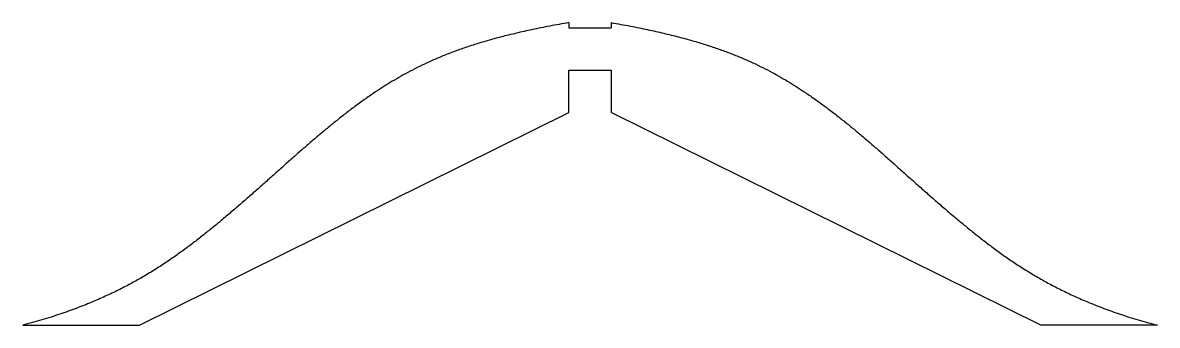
# Model space of a CAD drawing. Header units: millimetres. Extents: x 272 to 1342, y 69 to 355.
import ezdxf

# ---------------------------------------------------------------- set-up
doc = ezdxf.new("R2010")
doc.units = ezdxf.units.MM

msp = doc.modelspace()

# ---------------------------------------------------------------- linework, layer by layer
for p, q in [((787.1, 355.3, -257.5), (787.1, 350.3, -257.5)), ((827.1, 355.3, -257.5), (827.1, 350.3, -257.5)), ((787.1, 350.3, -257.5), (827.1, 350.3, -257.5)), ((787.1, 310.3, -257.5), (827.1, 310.3, -257.5)), ((787.1, 270.3, -257.5), (787.1, 310.3, -257.5)), ((827.1, 310.3, -257.5), (827.1, 270.3, -257.5))]:
    msp.add_line(p, q)
at = {"extrusion": (-1, -1.83697e-16, 3.06162e-16)}
for p, q in [((382.1, 69.3, -257.5), (787.1, 270.3, -257.5)), ((272.1, 69.3, -257.5), (382.1, 69.3, -257.5))]:
    msp.add_line(p, q, dxfattribs=at)
at = {"extrusion": (1, -1.83697e-16, -1.83697e-16)}
for p, q in [((1232.1, 69.3, -257.5), (827.1, 270.3, -257.5)), ((1342.1, 69.3, -257.5), (1232.1, 69.3, -257.5))]:
    msp.add_line(p, q, dxfattribs=at)
for points in [[(787.1, 355.3, -257.5), (701.2, 340.3, -257.5), (615.4, 307.3, -257.5), (529.6, 232.3, -257.5), (443.7, 149.3, -257.5), (357.9, 92.3, -257.5), (272.1, 69.3, -257.5)], [(827.1, 355.3, -257.5), (912.9, 340.3, -257.5), (998.7, 307.3, -257.5), (1084.6, 232.3, -257.5), (1170.4, 149.3, -257.5), (1256.2, 92.3, -257.5), (1342.1, 69.3, -257.5)]]:
    msp.add_open_spline(points, degree=4)

doc.saveas('drawing.dxf')
